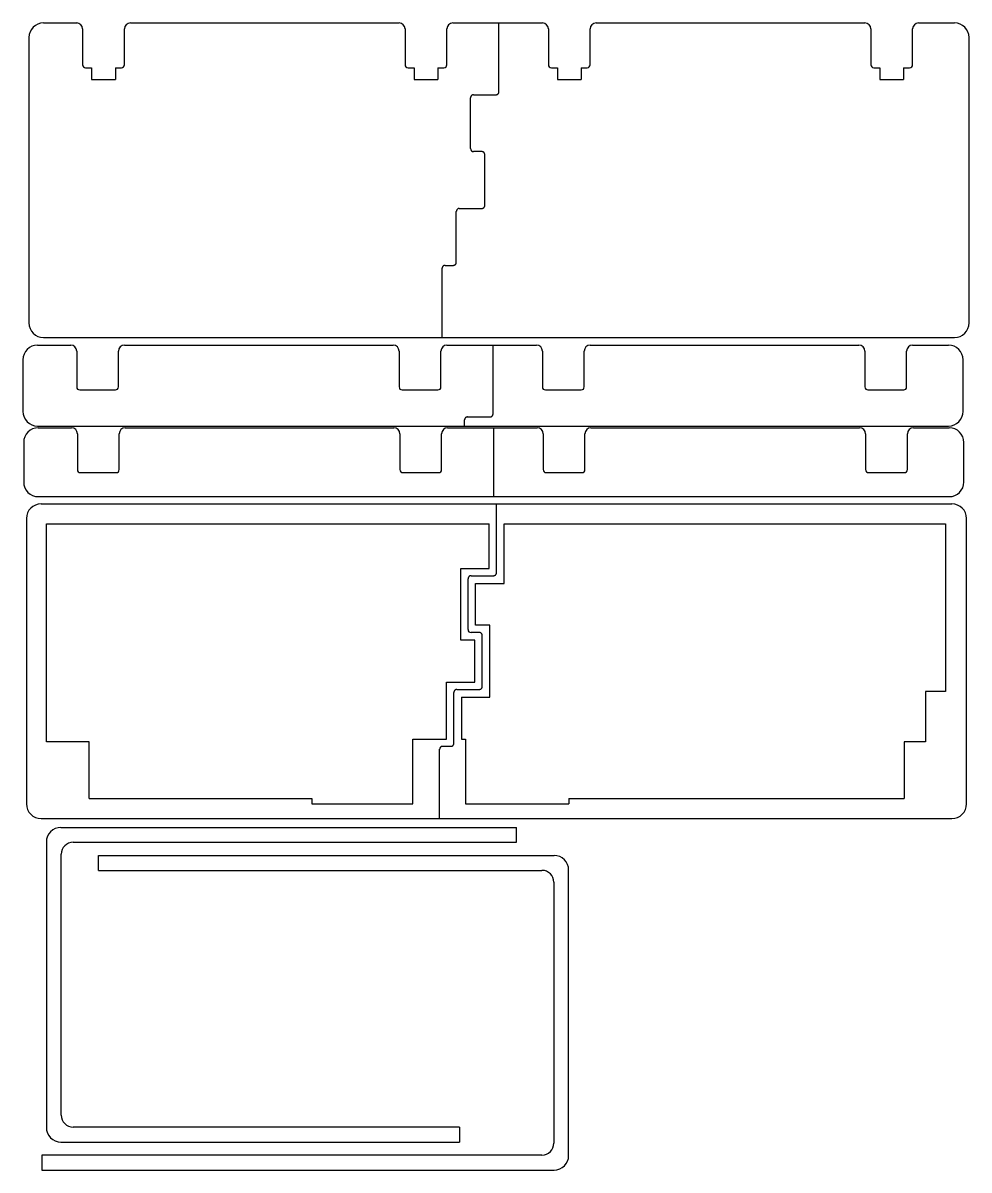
# Model space of a CAD drawing. Extents: x 13 to 658, y -398 to -13.
# Drawn here: x 12.7 to 329.6, y -397.8 to -13.5 of the extents above; entities that cross this region are included whole.
import ezdxf

# ---------------------------------------------------------------- set-up
doc = ezdxf.new("R2010")
doc.units = 0
doc.layers.add('BLACK', color=7, linetype='CONTINUOUS')

msp = doc.modelspace()

# ---------------------------------------------------------------- linework, layer by layer
at = {"layer": 'BLACK', "linetype": 'CONTINUOUS'}
for p, q in [((19.558, -13.462), (30.658, -13.462)), ((48.658, -13.462), (138.658, -13.462)), ((156.658, -13.462), (172.111, -13.462)), ((172.111, -13.462), (186.658, -13.462)), ((172.111, -36.5163), (172.111, -13.462)), ((204.658, -13.462), (294.658, -13.462)), ((312.658, -13.462), (324.66, -13.462)), ((14.658, -18.362), (14.658, -113.962)), ((32.658, -15.462), (32.658, -27.462)), ((46.658, -27.462), (46.658, -15.462)), ((140.658, -15.462), (140.658, -27.462)), ((154.658, -27.462), (154.658, -15.462)), ((188.658, -15.462), (188.658, -27.462)), ((202.658, -27.462), (202.658, -15.462)), ((296.658, -15.462), (296.658, -27.462)), ((310.658, -27.462), (310.658, -15.462)), ((329.56, -113.962), (329.56, -18.362)), ((33.658, -28.462), (35.658, -28.462)), ((35.658, -28.462), (35.658, -32.462)), ((43.658, -28.462), (43.658, -32.462)), ((43.658, -28.462), (45.658, -28.462)), ((141.658, -28.462), (143.658, -28.462)), ((143.658, -28.462), (143.658, -32.462)), ((151.658, -28.462), (151.658, -32.462)), ((151.658, -28.462), (153.658, -28.462)), ((189.658, -28.462), (191.658, -28.462)), ((191.658, -28.462), (191.658, -32.462)), ((199.658, -28.462), (199.658, -32.462)), ((199.658, -28.462), (201.658, -28.462)), ((297.658, -28.462), (299.658, -28.462)), ((299.658, -28.462), (299.658, -32.462)), ((307.658, -28.462), (309.658, -28.462)), ((307.658, -28.462), (307.658, -32.462)), ((35.658, -32.462), (43.658, -32.462)), ((143.658, -32.462), (151.658, -32.462)), ((191.658, -32.462), (199.658, -32.462)), ((299.658, -32.462), (307.658, -32.462)), ((162.602, -38.3533), (162.591, -38.4492)), ((162.619, -38.2699), (162.602, -38.3533)), ((162.643, -38.1925), (162.619, -38.2699)), ((162.671, -38.1199), (162.643, -38.1925)), ((162.705, -38.0487), (162.671, -38.1199)), ((162.742, -37.9843), (162.705, -38.0487)), ((162.783, -37.9243), (162.742, -37.9843)), ((162.828, -37.8679), (162.783, -37.9243)), ((162.876, -37.8152), (162.828, -37.8679)), ((162.928, -37.7665), (162.876, -37.8152)), ((162.984, -37.7208), (162.928, -37.7665)), ((163.043, -37.6793), (162.984, -37.7208)), ((163.106, -37.6412), (163.043, -37.6793)), ((163.175, -37.6065), (163.106, -37.6412)), ((163.246, -37.5774), (163.175, -37.6065)), ((163.322, -37.5532), (163.246, -37.5774)), ((163.403, -37.5344), (163.322, -37.5532)), ((163.492, -37.5218), (163.403, -37.5344)), ((163.589, -37.5172), (163.492, -37.5218)), ((163.587, -37.5171), (171.113, -37.5171)), ((171.114, -37.5172), (171.213, -37.5124)), ((171.213, -37.5124), (171.301, -37.4998)), ((171.301, -37.4998), (171.383, -37.4805)), ((171.383, -37.4805), (171.459, -37.4559)), ((171.459, -37.4559), (171.53, -37.4265)), ((171.53, -37.4265), (171.599, -37.3918)), ((171.599, -37.3918), (171.663, -37.3529)), ((171.663, -37.3529), (171.722, -37.3107)), ((171.722, -37.3107), (171.777, -37.2653)), ((171.777, -37.2653), (171.829, -37.2155)), ((171.829, -37.2155), (171.877, -37.1628)), ((171.877, -37.1628), (171.924, -37.1028)), ((171.924, -37.1028), (171.966, -37.0406)), ((171.966, -37.0406), (172.003, -36.9745)), ((172.003, -36.9745), (172.035, -36.9058)), ((172.035, -36.9058), (172.063, -36.8329)), ((172.063, -36.8329), (172.086, -36.7529)), ((172.086, -36.7529), (172.102, -36.6687)), ((172.102, -36.6687), (172.112, -36.5779)), ((172.112, -36.5779), (172.114, -36.5172)), ((162.586, -55.5638), (162.586, -38.5153)), ((162.591, -38.4492), (162.589, -38.5172)), ((166.348, -56.5638), (163.586, -56.5638)), ((166.415, -56.5666), (166.35, -56.5645)), ((166.506, -56.5767), (166.415, -56.5666)), ((166.59, -56.5935), (166.506, -56.5767)), ((166.67, -56.6168), (166.59, -56.5935)), ((166.744, -56.6454), (166.67, -56.6168)), ((166.812, -56.6778), (166.744, -56.6454)), ((166.876, -56.7144), (166.812, -56.6778)), ((166.937, -56.7555), (166.876, -56.7144)), ((166.994, -56.8001), (166.937, -56.7555)), ((167.047, -56.8482), (166.994, -56.8001)), ((167.096, -56.8994), (167.047, -56.8482)), ((167.143, -56.9551), (167.096, -56.8994)), ((167.185, -57.0151), (167.143, -56.9551)), ((167.224, -57.0793), (167.185, -57.0151)), ((167.258, -57.1457), (167.224, -57.0793)), ((167.288, -57.2185), (167.258, -57.1457)), ((167.313, -57.296), (167.288, -57.2185)), ((167.332, -57.3775), (167.313, -57.296)), ((167.345, -57.4678), (167.332, -57.3775)), ((167.35, -57.5645), (167.345, -57.4678)), ((167.349, -74.6163), (167.349, -57.5628)), ((157.824, -93.6663), (157.824, -76.6153)), ((157.827, -76.5493), (157.825, -76.6173)), ((157.838, -76.4534), (157.827, -76.5493)), ((157.855, -76.37), (157.838, -76.4534)), ((157.878, -76.2926), (157.855, -76.37)), ((157.907, -76.22), (157.878, -76.2926)), ((157.941, -76.1488), (157.907, -76.22)), ((157.978, -76.0844), (157.941, -76.1488)), ((158.019, -76.0244), (157.978, -76.0844)), ((158.064, -75.968), (158.019, -76.0244)), ((158.112, -75.9153), (158.064, -75.968)), ((158.164, -75.8666), (158.112, -75.9153)), ((158.22, -75.8209), (158.164, -75.8666)), ((158.279, -75.7794), (158.22, -75.8209)), ((158.342, -75.7413), (158.279, -75.7794)), ((158.411, -75.7066), (158.342, -75.7413)), ((158.482, -75.6776), (158.411, -75.7066)), ((158.558, -75.6533), (158.482, -75.6776)), ((158.639, -75.6345), (158.558, -75.6533)), ((158.728, -75.6219), (158.639, -75.6345)), ((158.825, -75.6173), (158.728, -75.6219)), ((158.822, -75.6171), (166.348, -75.6171)), ((166.35, -75.6173), (166.449, -75.6125)), ((166.449, -75.6125), (166.537, -75.5999)), ((166.537, -75.5999), (166.619, -75.5806)), ((166.619, -75.5806), (166.695, -75.556)), ((166.695, -75.556), (166.766, -75.5266)), ((166.766, -75.5266), (166.835, -75.4919)), ((166.835, -75.4919), (166.899, -75.453)), ((166.899, -75.453), (166.958, -75.4108)), ((166.958, -75.4108), (167.013, -75.3654)), ((167.013, -75.3654), (167.065, -75.3156)), ((167.065, -75.3156), (167.113, -75.2629)), ((167.113, -75.2629), (167.16, -75.2029)), ((167.16, -75.2029), (167.202, -75.1407)), ((167.202, -75.1407), (167.239, -75.0746)), ((167.239, -75.0746), (167.271, -75.0059)), ((167.271, -75.0059), (167.299, -74.933)), ((167.299, -74.933), (167.322, -74.853)), ((167.322, -74.853), (167.338, -74.7688)), ((167.338, -74.7688), (167.348, -74.678)), ((167.348, -74.678), (167.35, -74.6173)), ((153.061, -118.862), (153.061, -95.6653)), ((153.066, -95.5993), (153.064, -95.6673)), ((153.077, -95.5034), (153.066, -95.5993)), ((153.094, -95.42), (153.077, -95.5034)), ((153.118, -95.3426), (153.094, -95.42)), ((153.146, -95.27), (153.118, -95.3426)), ((153.18, -95.1988), (153.146, -95.27)), ((153.217, -95.1344), (153.18, -95.1988)), ((153.258, -95.0744), (153.217, -95.1344)), ((153.303, -95.018), (153.258, -95.0744)), ((153.351, -94.9653), (153.303, -95.018)), ((153.403, -94.9166), (153.351, -94.9653)), ((153.459, -94.8709), (153.403, -94.9166)), ((153.518, -94.8294), (153.459, -94.8709)), ((153.581, -94.7913), (153.518, -94.8294)), ((153.65, -94.7566), (153.581, -94.7913)), ((153.721, -94.7275), (153.65, -94.7566)), ((153.797, -94.7033), (153.721, -94.7275)), ((153.878, -94.6845), (153.797, -94.7033)), ((153.967, -94.6719), (153.878, -94.6845)), ((154.064, -94.6673), (153.967, -94.6719)), ((154.062, -94.6671), (156.823, -94.6671)), ((156.825, -94.6673), (156.924, -94.6625)), ((156.924, -94.6625), (157.012, -94.6499)), ((157.012, -94.6499), (157.094, -94.6306)), ((157.094, -94.6306), (157.17, -94.606)), ((157.17, -94.606), (157.241, -94.5766)), ((157.241, -94.5766), (157.31, -94.5419)), ((157.31, -94.5419), (157.374, -94.503)), ((157.374, -94.503), (157.433, -94.4608)), ((157.433, -94.4608), (157.488, -94.4154)), ((157.488, -94.4154), (157.54, -94.3656)), ((157.54, -94.3656), (157.588, -94.3129)), ((157.588, -94.3129), (157.635, -94.2529)), ((157.635, -94.2529), (157.677, -94.1907)), ((157.677, -94.1907), (157.714, -94.1246)), ((157.714, -94.1246), (157.746, -94.0559)), ((157.746, -94.0559), (157.774, -93.983)), ((157.774, -93.983), (157.797, -93.903)), ((157.797, -93.903), (157.813, -93.8188)), ((157.813, -93.8188), (157.823, -93.728)), ((157.823, -93.728), (157.825, -93.6673)), ((19.558, -118.862), (153.061, -118.862)), ((153.061, -118.862), (324.66, -118.862)), ((17.563, -121.391), (28.663, -121.391)), ((46.663, -121.391), (136.663, -121.391)), ((154.663, -121.391), (170.116, -121.391)), ((170.116, -121.391), (184.663, -121.391)), ((170.116, -144.445), (170.116, -121.391)), ((202.663, -121.391), (292.663, -121.391)), ((310.663, -121.391), (322.665, -121.391)), ((12.663, -126.291), (12.663, -143.593)), ((30.663, -123.391), (30.663, -135.391)), ((44.663, -135.391), (44.663, -123.391)), ((138.663, -123.391), (138.663, -135.391)), ((152.663, -135.391), (152.663, -123.391)), ((186.663, -123.391), (186.663, -135.391)), ((200.663, -135.391), (200.663, -123.391)), ((294.663, -123.391), (294.663, -135.391)), ((308.663, -135.391), (308.663, -123.391)), ((327.565, -143.593), (327.565, -126.291)), ((31.663, -136.391), (43.663, -136.391)), ((139.663, -136.391), (151.663, -136.391)), ((187.663, -136.391), (199.663, -136.391)), ((295.663, -136.391), (307.663, -136.391)), ((160.71, -145.978), (160.676, -146.049)), ((160.747, -145.913), (160.71, -145.978)), ((160.788, -145.853), (160.747, -145.913)), ((160.833, -145.797), (160.788, -145.853)), ((160.881, -145.744), (160.833, -145.797)), ((160.933, -145.696), (160.881, -145.744)), ((160.989, -145.65), (160.933, -145.696)), ((161.048, -145.608), (160.989, -145.65)), ((161.111, -145.57), (161.048, -145.608)), ((161.18, -145.535), (161.111, -145.57)), ((161.251, -145.506), (161.18, -145.535)), ((161.327, -145.482), (161.251, -145.506)), ((161.408, -145.463), (161.327, -145.482)), ((161.497, -145.451), (161.408, -145.463)), ((161.594, -145.446), (161.497, -145.451)), ((161.592, -145.446), (169.118, -145.446)), ((169.119, -145.446), (169.218, -145.441)), ((169.218, -145.441), (169.306, -145.429)), ((169.306, -145.429), (169.388, -145.41)), ((169.388, -145.41), (169.464, -145.385)), ((169.464, -145.385), (169.535, -145.355)), ((169.535, -145.355), (169.604, -145.321)), ((169.604, -145.321), (169.668, -145.282)), ((169.668, -145.282), (169.727, -145.24)), ((169.727, -145.24), (169.782, -145.194)), ((169.782, -145.194), (169.834, -145.144)), ((169.834, -145.144), (169.882, -145.092)), ((169.882, -145.092), (169.929, -145.032)), ((169.929, -145.032), (169.971, -144.97)), ((169.971, -144.97), (170.008, -144.904)), ((170.008, -144.904), (170.04, -144.835)), ((170.04, -144.835), (170.068, -144.762)), ((170.068, -144.762), (170.091, -144.682)), ((170.091, -144.682), (170.107, -144.598)), ((170.107, -144.598), (170.117, -144.507)), ((170.117, -144.507), (170.119, -144.446)), ((17.563, -148.493), (160.591, -148.493)), ((17.808, -149.101), (28.908, -149.101)), ((46.908, -149.101), (136.908, -149.101)), ((154.908, -149.101), (170.361, -149.101)), ((160.591, -148.493), (160.591, -146.444)), ((160.591, -148.493), (322.665, -148.493)), ((160.596, -146.378), (160.594, -146.446)), ((160.607, -146.282), (160.596, -146.378)), ((160.624, -146.199), (160.607, -146.282)), ((160.648, -146.121), (160.624, -146.199)), ((160.676, -146.049), (160.648, -146.121)), ((170.361, -149.101), (184.908, -149.101)), ((170.361, -172.155), (170.361, -149.101)), ((202.908, -149.101), (292.908, -149.101)), ((310.908, -149.101), (322.91, -149.101)), ((30.908, -151.101), (30.908, -163.101)), ((44.908, -163.101), (44.908, -151.101)), ((138.908, -151.101), (138.908, -163.101)), ((152.908, -163.101), (152.908, -151.101)), ((186.908, -151.101), (186.908, -163.101)), ((200.908, -163.101), (200.908, -151.101)), ((294.908, -151.101), (294.908, -163.101)), ((308.908, -163.101), (308.908, -151.101)), ((12.908, -154.001), (12.908, -167.255)), ((327.81, -167.255), (327.81, -154.001)), ((31.908, -164.101), (43.908, -164.101)), ((139.908, -164.101), (151.908, -164.101)), ((187.908, -164.101), (199.908, -164.101)), ((295.908, -164.101), (307.908, -164.101)), ((17.808, -172.155), (170.361, -172.155)), ((170.361, -172.155), (322.91, -172.155)), ((170.362, -172.217), (170.364, -172.156)), ((170.362, -172.217), (170.364, -172.156)), ((18.7359, -174.581), (171.289, -174.581)), ((171.289, -197.636), (171.289, -174.581)), ((171.289, -174.581), (323.838, -174.581)), ((13.8359, -179.481), (13.8359, -275.081)), ((328.738, -275.081), (328.738, -179.481)), ((20.5105, -181.256), (168.811, -181.256)), ((20.5105, -254.254), (20.5105, -181.256)), ((168.811, -196.204), (168.811, -181.256)), ((173.811, -201.206), (173.811, -181.256)), ((173.811, -181.256), (321.687, -181.256)), ((321.687, -181.256), (321.687, -237.401)), ((159.286, -220.256), (159.286, -196.204)), ((159.286, -196.204), (168.811, -196.204)), ((161.764, -216.683), (161.764, -199.635)), ((161.769, -199.569), (161.767, -199.636)), ((161.78, -199.473), (161.769, -199.569)), ((161.797, -199.389), (161.78, -199.473)), ((161.821, -199.312), (161.797, -199.389)), ((161.849, -199.239), (161.821, -199.312)), ((161.883, -199.168), (161.849, -199.239)), ((161.92, -199.104), (161.883, -199.168)), ((161.961, -199.044), (161.92, -199.104)), ((162.006, -198.987), (161.961, -199.044)), ((162.054, -198.934), (162.006, -198.987)), ((162.106, -198.886), (162.054, -198.934)), ((162.162, -198.84), (162.106, -198.886)), ((162.221, -198.799), (162.162, -198.84)), ((162.284, -198.76), (162.221, -198.799)), ((162.353, -198.726), (162.284, -198.76)), ((162.424, -198.697), (162.353, -198.726)), ((162.5, -198.672), (162.424, -198.697)), ((162.581, -198.654), (162.5, -198.672)), ((162.67, -198.641), (162.581, -198.654)), ((162.767, -198.636), (162.67, -198.641)), ((162.765, -198.636), (170.291, -198.636)), ((170.292, -198.636), (170.391, -198.632)), ((170.391, -198.632), (170.479, -198.619)), ((170.479, -198.619), (170.561, -198.6)), ((170.561, -198.6), (170.637, -198.575)), ((170.637, -198.575), (170.708, -198.546)), ((170.708, -198.546), (170.777, -198.511)), ((170.777, -198.511), (170.841, -198.472)), ((170.841, -198.472), (170.9, -198.43)), ((170.9, -198.43), (170.955, -198.385)), ((170.955, -198.385), (171.007, -198.335)), ((171.007, -198.335), (171.055, -198.282)), ((171.055, -198.282), (171.102, -198.222)), ((171.102, -198.222), (171.144, -198.16)), ((171.144, -198.16), (171.181, -198.094)), ((171.181, -198.094), (171.213, -198.025)), ((171.213, -198.025), (171.241, -197.952)), ((171.241, -197.952), (171.264, -197.872)), ((171.264, -197.872), (171.28, -197.788)), ((171.28, -197.788), (171.29, -197.697)), ((171.29, -197.697), (171.292, -197.636)), ((164.286, -201.206), (173.811, -201.206)), ((164.286, -215.254), (164.286, -201.206)), ((165.526, -217.683), (162.764, -217.683)), ((169.048, -215.254), (164.286, -215.254)), ((165.593, -217.686), (165.528, -217.684)), ((165.684, -217.696), (165.593, -217.686)), ((165.768, -217.713), (165.684, -217.696)), ((165.848, -217.736), (165.768, -217.713)), ((165.922, -217.765), (165.848, -217.736)), ((165.99, -217.797), (165.922, -217.765)), ((166.054, -217.834), (165.99, -217.797)), ((166.115, -217.875), (166.054, -217.834)), ((166.172, -217.919), (166.115, -217.875)), ((166.225, -217.968), (166.172, -217.919)), ((166.274, -218.019), (166.225, -217.968)), ((166.321, -218.074), (166.274, -218.019)), ((166.363, -218.134), (166.321, -218.074)), ((166.402, -218.199), (166.363, -218.134)), ((166.436, -218.265), (166.402, -218.199)), ((166.466, -218.338), (166.436, -218.265)), ((166.491, -218.415), (166.466, -218.338)), ((166.51, -218.497), (166.491, -218.415)), ((166.523, -218.587), (166.51, -218.497)), ((166.528, -218.684), (166.523, -218.587)), ((166.527, -235.736), (166.527, -218.682)), ((169.048, -239.306), (169.048, -215.254)), ((164.049, -220.256), (159.286, -220.256)), ((164.049, -234.304), (164.049, -220.256)), ((154.524, -234.304), (164.049, -234.304)), ((154.524, -253.354), (154.524, -234.304)), ((157.002, -254.786), (157.002, -237.735)), ((157.005, -237.669), (157.003, -237.737)), ((157.016, -237.573), (157.005, -237.669)), ((157.033, -237.489), (157.016, -237.573)), ((157.056, -237.412), (157.033, -237.489)), ((157.085, -237.339), (157.056, -237.412)), ((157.119, -237.268), (157.085, -237.339)), ((157.156, -237.204), (157.119, -237.268)), ((157.197, -237.144), (157.156, -237.204)), ((157.242, -237.087), (157.197, -237.144)), ((157.29, -237.035), (157.242, -237.087)), ((157.342, -236.986), (157.29, -237.035)), ((157.398, -236.94), (157.342, -236.986)), ((157.457, -236.899), (157.398, -236.94)), ((157.52, -236.861), (157.457, -236.899)), ((157.589, -236.826), (157.52, -236.861)), ((157.66, -236.797), (157.589, -236.826)), ((157.736, -236.773), (157.66, -236.797)), ((157.817, -236.754), (157.736, -236.773)), ((157.906, -236.741), (157.817, -236.754)), ((158.003, -236.737), (157.906, -236.741)), ((158, -236.736), (165.526, -236.736)), ((165.528, -236.737), (165.627, -236.732)), ((165.627, -236.732), (165.715, -236.719)), ((165.715, -236.719), (165.797, -236.7)), ((165.797, -236.7), (165.873, -236.675)), ((165.873, -236.675), (165.944, -236.646)), ((165.944, -236.646), (166.013, -236.611)), ((166.013, -236.611), (166.077, -236.572)), ((166.077, -236.572), (166.136, -236.53)), ((166.136, -236.53), (166.191, -236.485)), ((166.191, -236.485), (166.243, -236.435)), ((166.243, -236.435), (166.291, -236.382)), ((166.291, -236.382), (166.338, -236.322)), ((166.338, -236.322), (166.38, -236.26)), ((166.38, -236.26), (166.417, -236.194)), ((166.417, -236.194), (166.449, -236.125)), ((166.449, -236.125), (166.477, -236.052)), ((166.477, -236.052), (166.5, -235.972)), ((166.5, -235.972), (166.516, -235.888)), ((166.516, -235.888), (166.526, -235.797)), ((166.526, -235.797), (166.528, -235.737)), ((321.687, -237.401), (314.966, -237.401)), ((314.966, -237.401), (314.966, -254.254)), ((159.523, -239.306), (169.048, -239.306)), ((159.523, -239.306), (159.523, -253.354)), ((143.287, -253.354), (154.524, -253.354)), ((143.287, -275.081), (143.287, -253.354)), ((159.523, -253.354), (160.93, -253.354)), ((160.93, -253.354), (160.93, -275.081)), ((34.798, -254.254), (20.5105, -254.254)), ((34.798, -273.304), (34.798, -254.254)), ((152.239, -279.981), (152.239, -256.785)), ((152.244, -256.719), (152.242, -256.787)), ((152.255, -256.623), (152.244, -256.719)), ((152.272, -256.539), (152.255, -256.623)), ((152.296, -256.462), (152.272, -256.539)), ((152.324, -256.389), (152.296, -256.462)), ((152.358, -256.318), (152.324, -256.389)), ((152.395, -256.254), (152.358, -256.318)), ((152.436, -256.194), (152.395, -256.254)), ((152.481, -256.137), (152.436, -256.194)), ((152.529, -256.085), (152.481, -256.137)), ((152.581, -256.036), (152.529, -256.085)), ((152.637, -255.99), (152.581, -256.036)), ((152.696, -255.949), (152.637, -255.99)), ((152.759, -255.911), (152.696, -255.949)), ((152.828, -255.876), (152.759, -255.911)), ((152.899, -255.847), (152.828, -255.876)), ((152.975, -255.823), (152.899, -255.847)), ((153.056, -255.804), (152.975, -255.823)), ((153.145, -255.791), (153.056, -255.804)), ((153.242, -255.787), (153.145, -255.791)), ((153.24, -255.786), (156.001, -255.786)), ((156.003, -255.787), (156.102, -255.782)), ((156.102, -255.782), (156.19, -255.769)), ((156.19, -255.769), (156.272, -255.75)), ((156.272, -255.75), (156.348, -255.725)), ((156.348, -255.725), (156.419, -255.696)), ((156.419, -255.696), (156.488, -255.661)), ((156.488, -255.661), (156.552, -255.622)), ((156.552, -255.622), (156.611, -255.58)), ((156.611, -255.58), (156.666, -255.535)), ((156.666, -255.535), (156.718, -255.485)), ((156.718, -255.485), (156.766, -255.432)), ((156.766, -255.432), (156.813, -255.372)), ((156.813, -255.372), (156.855, -255.31)), ((156.855, -255.31), (156.892, -255.244)), ((156.892, -255.244), (156.924, -255.175)), ((156.924, -255.175), (156.952, -255.102)), ((156.952, -255.102), (156.975, -255.022)), ((156.975, -255.022), (156.991, -254.938)), ((156.991, -254.938), (157.001, -254.847)), ((157.001, -254.847), (157.003, -254.787)), ((314.966, -254.254), (307.824, -254.254)), ((307.824, -254.254), (307.824, -273.304)), ((34.798, -273.304), (109.387, -273.304)), ((109.387, -273.304), (109.387, -275.081)), ((109.387, -275.081), (143.287, -275.081)), ((160.93, -275.081), (195.477, -275.081)), ((195.477, -273.304), (195.477, -275.081)), ((195.477, -273.304), (307.824, -273.304)), ((18.7359, -279.981), (152.239, -279.981)), ((152.239, -279.981), (323.838, -279.981)), ((25.4, -282.956), (177.953, -282.956)), ((177.953, -287.956), (177.953, -282.956)), ((20.5, -287.856), (20.5, -383.456)), ((29.5005, -287.956), (177.953, -287.956)), ((25.5, -379.355), (25.5, -291.957)), ((37.999, -292.354), (190.548, -292.354)), ((37.999, -297.354), (37.999, -292.354)), ((37.999, -297.354), (186.495, -297.354)), ((195.448, -392.854), (195.448, -297.254)), ((190.498, -301.354), (190.498, -388.753)), ((158.903, -383.356), (29.5005, -383.356)), ((158.903, -383.356), (158.903, -388.356)), ((25.4, -388.356), (158.903, -388.356)), ((18.949, -392.754), (18.949, -397.754)), ((186.495, -392.754), (18.949, -392.754)), ((18.949, -397.754), (190.548, -397.754))]:
    msp.add_line(p, q, dxfattribs=at)
at = {"layer": 'BLACK'}
for centre, radius, start, end in [((19.558, -18.362), 4.9, 90, 180), ((30.658, -15.462), 2, 0, 90), ((48.658, -15.462), 2, 90, 180), ((138.658, -15.462), 2, 0, 90), ((156.658, -15.462), 2, 90, 180), ((186.658, -15.462), 2, 0, 90), ((204.658, -15.462), 2, 90, 180), ((294.658, -15.462), 2, 0, 90), ((312.658, -15.462), 2, 90, 180), ((324.66, -18.362), 4.9, 0, 90), ((33.658, -27.462), 1, 180, 270), ((45.658, -27.462), 1, -90, 0), ((141.658, -27.462), 1, 180, 270), ((153.658, -27.462), 1, -90, 0), ((189.658, -27.462), 1, 180, 270), ((201.658, -27.462), 1, -90, 0), ((297.658, -27.462), 1, 180, 270), ((309.658, -27.462), 1, -90, 0), ((163.586, -55.5638), 1, 180, 270), ((19.558, -113.962), 4.9, 180, 270), ((324.66, -113.962), 4.9, -90, 0), ((17.563, -126.291), 4.9, 90, 180), ((28.663, -123.391), 2, 0, 90), ((46.663, -123.391), 2, 90, 180), ((136.663, -123.391), 2, 0, 90), ((154.663, -123.391), 2, 90, 180), ((184.663, -123.391), 2, 0, 90), ((202.663, -123.391), 2, 90, 180), ((292.663, -123.391), 2, 0, 90), ((310.663, -123.391), 2, 90, 180), ((322.665, -126.291), 4.9, 0, 90), ((31.663, -135.391), 1, 180, 270), ((43.663, -135.391), 1, -90, 0), ((139.663, -135.391), 1, 180, 270), ((151.663, -135.391), 1, -90, 0), ((187.663, -135.391), 1, 180, 270), ((199.663, -135.391), 1, -90, 0), ((295.663, -135.391), 1, 180, 270), ((307.663, -135.391), 1, -90, 0), ((17.563, -143.593), 4.9, 180, 270), ((322.665, -143.593), 4.9, -90, 0), ((17.808, -154.001), 4.9, 90, 180), ((28.908, -151.101), 2, 0, 90), ((46.908, -151.101), 2, 90, 180), ((136.908, -151.101), 2, 0, 90), ((154.908, -151.101), 2, 90, 180), ((184.908, -151.101), 2, 0, 90), ((202.908, -151.101), 2, 90, 180), ((292.908, -151.101), 2, 0, 90), ((310.908, -151.101), 2, 90, 180), ((322.91, -154.001), 4.9, 0, 90), ((31.908, -163.101), 1, 180, 270), ((43.908, -163.101), 1, -90, 0), ((139.908, -163.101), 1, 180, 270), ((151.908, -163.101), 1, -90, 0), ((187.908, -163.101), 1, 180, 270), ((199.908, -163.101), 1, -90, 0), ((295.908, -163.101), 1, 180, 270), ((307.908, -163.101), 1, -90, 0), ((17.808, -167.255), 4.9, 180, 270), ((322.91, -167.255), 4.9, -90, 0), ((18.7359, -179.481), 4.9, 90, 180), ((323.838, -179.481), 4.9, 0, 90), ((162.764, -216.683), 1, 180, 270), ((18.7359, -275.081), 4.9, 180, 270), ((323.838, -275.081), 4.9, -90, 0), ((25.4, -287.856), 4.9, 90, 180), ((29.5005, -291.957), 4.0005, 90, 180), ((190.548, -297.254), 4.9, 0, 90), ((186.495, -301.354), 4.003, 0, 90), ((29.5005, -379.355), 4.0005, 180, 270), ((25.4, -383.456), 4.9, 180, 270), ((186.495, -388.753), 4.003, -90, 0), ((190.548, -392.854), 4.9, -90, 0)]:
    msp.add_arc(centre, radius, start, end, dxfattribs=at)

doc.saveas('drawing.dxf')
